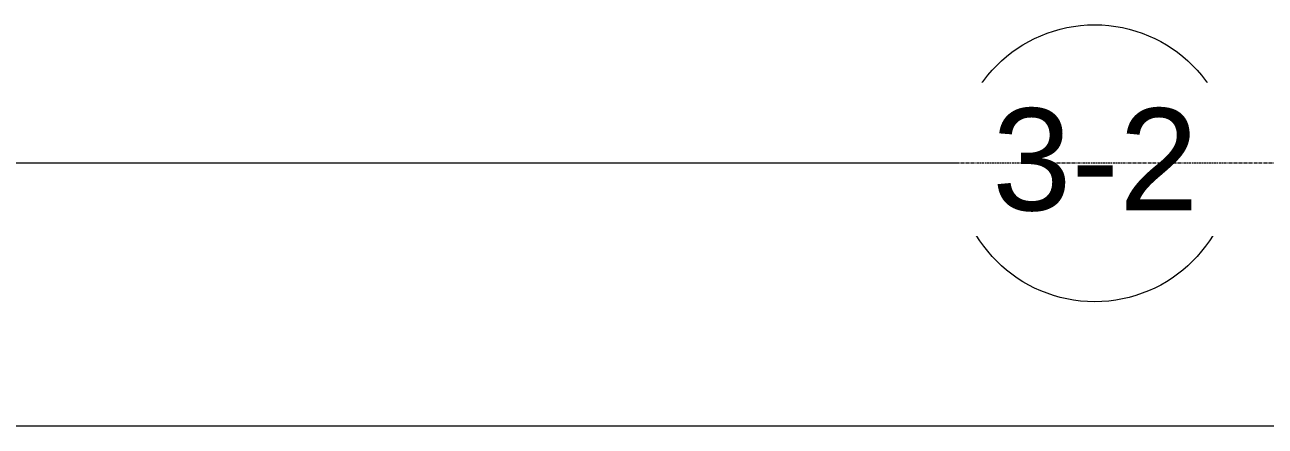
# Model space of a CAD drawing. Header units: inches. Extents: x 21592 to 24810, y -23179 to -20401.
# Drawn here: x 24317.7 to 24532.7, y -22588.6 to -22519.1 of the extents above; entities that cross this region are included whole.
import ezdxf

# ---------------------------------------------------------------- set-up
doc = ezdxf.new("R2010")
doc.units = ezdxf.units.IN
doc.header["$MEASUREMENT"] = 0
doc.linetypes.add('Grid Line 1_2_', pattern=[0.875, 0.5, -0.125, 0.125, -0.125])
for name, color, linetype, lineweight in [('G-ANNO-SYMB', 111, 'Continuous', 9), ('S-GRID', 1, 'Continuous', 9), ('S-GRID-IDEN', 1, 'Continuous', 9)]:
    doc.layers.add(name, color=color, linetype=linetype, lineweight=lineweight)
doc.styles.add('Arial', font='arial.ttf', dxfattribs={"height": 17.703593})

# ---------------------------------------------------------------- blocks, each defined once
blk = doc.blocks.new('Grid - Grid Head - Circle-14747-Enlarged First Floor Plan _West_')
at = {"layer": 'S-GRID-IDEN'}
blk.add_circle((0, 0), 0.25, dxfattribs=at)

msp = doc.modelspace()

# ---------------------------------------------------------------- linework, layer by layer
at = {"layer": 'G-ANNO-SYMB'}
msp.add_line((24577.89246, -22588.63029), (21993.6606, -22588.63029), dxfattribs=at)

# ---------------------------------------------------------------- block references
at = {"layer": 'S-GRID-IDEN', "xscale": 95.99999999999994, "yscale": 95.99999999999994, "zscale": 95.99999999999994, "rotation": 89.99999999999984}
msp.add_blockref('Grid - Grid Head - Circle-14747-Enlarged First Floor Plan _West_', (24503.10753, -22543.05281), dxfattribs=at)

# ---------------------------------------------------------------- next in the draw order: texts
at = {"layer": 'S-GRID-IDEN', "insert": (24503.20502, -22533.52306), "char_height": 17.703593, "width": 42.552, "attachment_point": 2, "line_spacing_factor": 0.938532, "style": 'Arial', "bg_fill": 3, "box_fill_scale": 1.25, "bg_fill_color": 0, "bg_fill_transparency": 0}
msp.add_mtext('3-2', dxfattribs=at)

# ---------------------------------------------------------------- next in the draw order: linework, layer by layer
at = {"layer": 'S-GRID', "linetype": 'Grid Line 1_2_'}
for p, q in [((24479.10753, -22543.05281), (21657.56096, -22543.05281)), ((24588.97484, -22543.05281), (21790.20666, -22543.05281))]:
    msp.add_line(p, q, dxfattribs=at)

doc.saveas('drawing.dxf')
